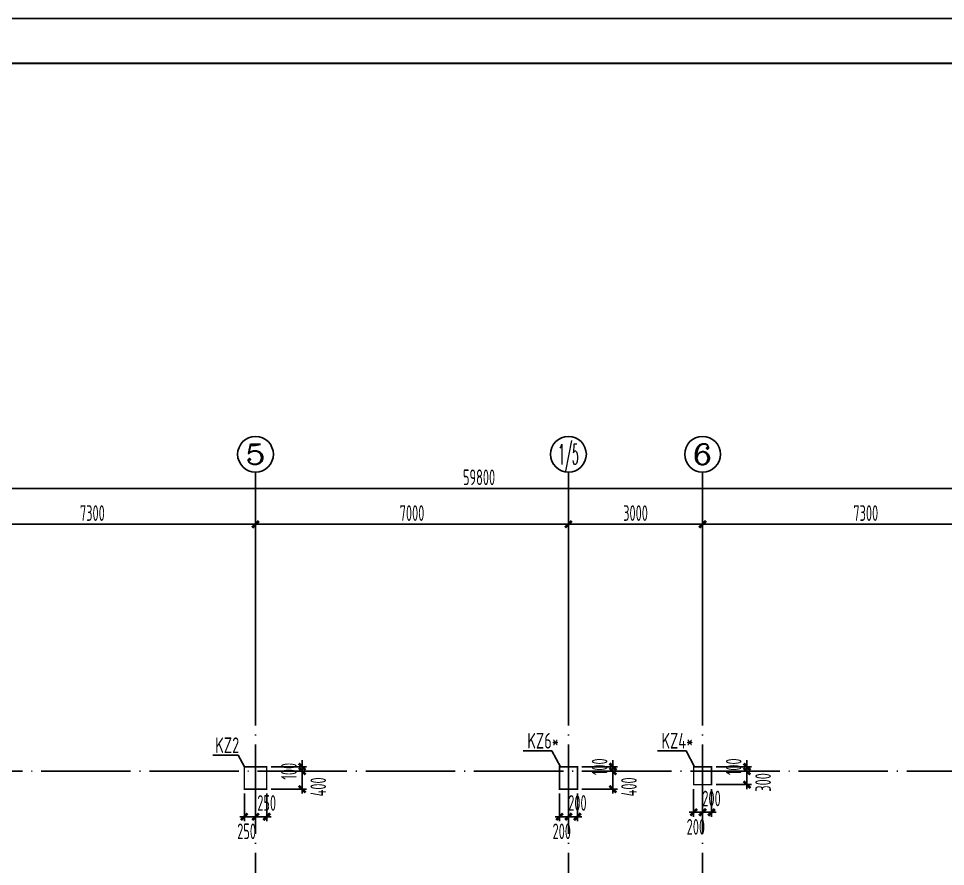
# Model space of a CAD drawing. Extents: x -472319 to -112444, y -516749 to -5704.
# Drawn here: x -397639 to -376905, y -401867 to -382915 of the extents above; entities that cross this region are included whole.
import ezdxf
from ezdxf.enums import TextEntityAlignment as Align

# ---------------------------------------------------------------- set-up
doc = ezdxf.new("R2010")
doc.units = 0
doc.header["$LTSCALE"] = 100
doc.header["$MEASUREMENT"] = 0
doc.linetypes.add('CENTER', pattern=[2, 1.25, -0.25, 0.25, -0.25])
doc.linetypes.add('DOTE', pattern=[2.42, 2, -0.2, 0.02, -0.2])
for name, color, linetype in [('AXIS', 3, 'Continuous'), ('AXIS_TEXT', 7, 'Continuous'), ('DOTE', 1, 'CENTER'), ('FRAME', 3, 'Continuous'), ('TEXT', 7, 'Continuous'), ('填充', 8, 'Continuous'), ('柱', 2, 'Continuous')]:
    doc.layers.add(name, color=color, linetype=linetype)
doc.styles.add('_TCH_AXIS', font='COMPLEX', dxfattribs={"bigfont": 'GBCBIG'})
doc.styles.add('COMPLEX', font='COMPLEX')
doc.styles.add('HZ', font='tssdeng.shx', dxfattribs={"width": 0.6, "height": 350, "bigfont": 'a.shx'})
doc.styles.add('TSSD_Dimension', font='Tssdeng.shx', dxfattribs={"width": 0.7, "bigfont": 'hztxt.shx'})
doc.dimstyles.new('DIMN', dxfattribs={"dimtxt": 350, "dimasz": 150, "dimexe": 100, "dimexo": 100, "dimgap": 75, "dimtad": 1, "dimdec": 0, "dimzin": 0, "dimdsep": 46, "dimtxsty": 'HZ', "dimblk": 'ARCHTICK', "dimcen": 0.09, "dimdle": 100, "dimclrd": 3, "dimclre": 3, "dimclrt": 7, "dimazin": 2, "dimtfac": 1, "dimtdec": 0, "dimtmove": 2, "dimatfit": 3, "dimldrblk": 'ARCHTICK', "dimfxl": 1, "dimtolj": 1, "dimtzin": 0, "dimarcsym": 0})

# ---------------------------------------------------------------- blocks, each defined once
blk = doc.blocks.new('_ArchTick')
at = {"color": 0, "linetype": 'ByBlock', "const_width": 0.4}
blk.add_lwpolyline([(-0.5, -0.5), (0.5, 0.5)], dxfattribs=at)
blk = doc.blocks.new('*D1833')
at = {"layer": 'AXIS', "color": 3, "lineweight": -2, "transparency": 16777216}
for p, q in [((-399638, -396619), (-399638, -394119)), ((-392338, -396619), (-392338, -394119)), ((-399738, -394219), (-392238, -394219))]:
    blk.add_line(p, q, dxfattribs=at)
at = {"layer": 'Defpoints', "color": 0, "transparency": 16777216}
for p in [(-392338, -394219), (-399638, -396719), (-392338, -396719)]:
    blk.add_point(p, dxfattribs=at)
at = {"layer": 'AXIS', "color": 3, "lineweight": -2, "transparency": 16777216, "xscale": 150, "yscale": 150, "zscale": 150, "rotation": 180}
blk.add_blockref('_ArchTick', (-399638, -394219), dxfattribs=at)
at = {"layer": 'AXIS', "color": 3, "lineweight": -2, "transparency": 16777216, "xscale": 150, "yscale": 150, "zscale": 150}
blk.add_blockref('_ArchTick', (-392338, -394219), dxfattribs=at)
at = {"layer": 'AXIS', "color": 7, "transparency": 16777216, "insert": (-395988, -393969), "char_height": 350, "attachment_point": 5, "style": 'HZ'}
blk.add_mtext('\\A1;7300', dxfattribs=at)
blk = doc.blocks.new('*D1834')
at = {"layer": 'AXIS', "color": 3, "lineweight": -2, "transparency": 16777216}
for p, q in [((-392338, -396619), (-392338, -394119)), ((-385338, -396619), (-385338, -394119)), ((-392438, -394219), (-385238, -394219))]:
    blk.add_line(p, q, dxfattribs=at)
at = {"layer": 'Defpoints', "color": 0, "transparency": 16777216}
for p in [(-385338, -394219), (-392338, -396719), (-385338, -396719)]:
    blk.add_point(p, dxfattribs=at)
at = {"layer": 'AXIS', "color": 3, "lineweight": -2, "transparency": 16777216, "xscale": 150, "yscale": 150, "zscale": 150, "rotation": 180}
blk.add_blockref('_ArchTick', (-392338, -394219), dxfattribs=at)
at = {"layer": 'AXIS', "color": 3, "lineweight": -2, "transparency": 16777216, "xscale": 150, "yscale": 150, "zscale": 150}
blk.add_blockref('_ArchTick', (-385338, -394219), dxfattribs=at)
at = {"layer": 'AXIS', "color": 7, "transparency": 16777216, "insert": (-388838, -393969), "char_height": 350, "attachment_point": 5, "style": 'HZ'}
blk.add_mtext('\\A1;7000', dxfattribs=at)
blk = doc.blocks.new('*D1835')
at = {"layer": 'AXIS', "color": 3, "lineweight": -2, "transparency": 16777216}
for p, q in [((-385338, -396619), (-385338, -394119)), ((-382338, -396619), (-382338, -394119)), ((-385438, -394219), (-382238, -394219))]:
    blk.add_line(p, q, dxfattribs=at)
at = {"layer": 'Defpoints', "color": 0, "transparency": 16777216}
for p in [(-382338, -394219), (-385338, -396719), (-382338, -396719)]:
    blk.add_point(p, dxfattribs=at)
at = {"layer": 'AXIS', "color": 3, "lineweight": -2, "transparency": 16777216, "xscale": 150, "yscale": 150, "zscale": 150, "rotation": 180}
blk.add_blockref('_ArchTick', (-385338, -394219), dxfattribs=at)
at = {"layer": 'AXIS', "color": 3, "lineweight": -2, "transparency": 16777216, "xscale": 150, "yscale": 150, "zscale": 150}
blk.add_blockref('_ArchTick', (-382338, -394219), dxfattribs=at)
at = {"layer": 'AXIS', "color": 7, "transparency": 16777216, "insert": (-383838, -393969), "char_height": 350, "attachment_point": 5, "style": 'HZ'}
blk.add_mtext('\\A1;3000', dxfattribs=at)
blk = doc.blocks.new('*D1836')
at = {"layer": 'AXIS', "color": 3, "lineweight": -2, "transparency": 16777216}
for p, q in [((-382338, -396619), (-382338, -394119)), ((-375038, -396619), (-375038, -394119)), ((-382438, -394219), (-374938, -394219))]:
    blk.add_line(p, q, dxfattribs=at)
at = {"layer": 'Defpoints', "color": 0, "transparency": 16777216}
for p in [(-375038, -394219), (-382338, -396719), (-375038, -396719)]:
    blk.add_point(p, dxfattribs=at)
at = {"layer": 'AXIS', "color": 3, "lineweight": -2, "transparency": 16777216, "xscale": 150, "yscale": 150, "zscale": 150, "rotation": 180}
blk.add_blockref('_ArchTick', (-382338, -394219), dxfattribs=at)
at = {"layer": 'AXIS', "color": 3, "lineweight": -2, "transparency": 16777216, "xscale": 150, "yscale": 150, "zscale": 150}
blk.add_blockref('_ArchTick', (-375038, -394219), dxfattribs=at)
at = {"layer": 'AXIS', "color": 7, "transparency": 16777216, "insert": (-378688, -393969), "char_height": 350, "attachment_point": 5, "style": 'HZ'}
blk.add_mtext('\\A1;7300', dxfattribs=at)
blk = doc.blocks.new('*D1840')
at = {"layer": 'AXIS', "color": 3, "lineweight": -2, "transparency": 16777216}
for p, q in [((-417338, -393419), (-357338, -393419)), ((-417238, -396619), (-417238, -393319)), ((-357438, -396619), (-357438, -393319))]:
    blk.add_line(p, q, dxfattribs=at)
at = {"layer": 'Defpoints', "color": 0, "transparency": 16777216}
for p in [(-357438, -393419), (-417238, -396719), (-357438, -396719)]:
    blk.add_point(p, dxfattribs=at)
at = {"layer": 'AXIS', "color": 3, "lineweight": -2, "transparency": 16777216, "xscale": 150, "yscale": 150, "zscale": 150, "rotation": 180}
blk.add_blockref('_ArchTick', (-417238, -393419), dxfattribs=at)
at = {"layer": 'AXIS', "color": 3, "lineweight": -2, "transparency": 16777216, "xscale": 150, "yscale": 150, "zscale": 150}
blk.add_blockref('_ArchTick', (-357438, -393419), dxfattribs=at)
at = {"layer": 'AXIS', "color": 7, "transparency": 16777216, "insert": (-387338, -393169), "char_height": 350, "attachment_point": 5, "style": 'HZ'}
blk.add_mtext('\\A1;59800', dxfattribs=at)
blk = doc.blocks.new('_AXISO')
blk.add_circle((0, 0), 0.5)
at = {"layer": 'AXIS_TEXT', "style": 'COMPLEX', "width": 1.041667}
blk.add_attdef('A', text='', height=0.56, dxfattribs=at).set_placement((-0.25, -0.28), (0.25, -0.28), align=Align.FIT)
blk = doc.blocks.new('*D1864')
at = {"layer": 'Defpoints', "color": 0, "transparency": 16777216}
for p in [(-392088, -399739), (-392088, -400139), (-391295, -400139)]:
    blk.add_point(p, dxfattribs=at)
at = {"layer": '填充', "color": 3, "lineweight": -2, "transparency": 16777216}
for p, q in [((-391988, -399739), (-391195, -399739)), ((-391295, -399639), (-391295, -400239)), ((-391988, -400139), (-391195, -400139))]:
    blk.add_line(p, q, dxfattribs=at)
at = {"layer": '填充', "color": 3, "lineweight": -2, "transparency": 16777216, "xscale": 150, "yscale": 150, "zscale": 150}
for p, rotation in [((-391295, -399739), 90), ((-391295, -400139), 270)]:
    blk.add_blockref('_ArchTick', p, dxfattribs=dict(at, rotation=rotation))
at = {"layer": '填充', "color": 7, "transparency": 16777216, "insert": (-390935, -400089), "char_height": 350, "attachment_point": 5, "rotation": 90, "style": 'HZ'}
blk.add_mtext('\\A1;400', dxfattribs=at)
blk = doc.blocks.new('*D1865')
at = {"layer": 'Defpoints', "color": 0, "transparency": 16777216}
for p in [(-392088, -399639), (-392088, -399739), (-391295, -399639)]:
    blk.add_point(p, dxfattribs=at)
at = {"layer": '填充', "color": 3, "lineweight": -2, "transparency": 16777216}
for p, q in [((-391295, -399639), (-391295, -399489)), ((-391988, -399639), (-391195, -399639)), ((-391988, -399739), (-391195, -399739)), ((-391295, -399739), (-391295, -399639)), ((-391295, -399739), (-391295, -399889))]:
    blk.add_line(p, q, dxfattribs=at)
at = {"layer": '填充', "color": 3, "lineweight": -2, "transparency": 16777216, "xscale": 150, "yscale": 150, "zscale": 150}
for p, rotation in [((-391295, -399639), 270), ((-391295, -399739), 90)]:
    blk.add_blockref('_ArchTick', p, dxfattribs=dict(at, rotation=rotation))
at = {"layer": '填充', "color": 7, "transparency": 16777216, "insert": (-391592, -399739), "char_height": 350, "attachment_point": 5, "rotation": 90, "style": 'HZ'}
blk.add_mtext('\\A1;100', dxfattribs=at)
blk = doc.blocks.new('*D1866')
at = {"layer": 'Defpoints', "color": 0, "transparency": 16777216}
for p in [(-392588, -400139), (-392338, -400139), (-392338, -400756)]:
    blk.add_point(p, dxfattribs=at)
at = {"layer": '填充', "color": 3, "lineweight": -2, "transparency": 16777216}
for p, q in [((-392588, -400239), (-392588, -400856)), ((-392338, -400239), (-392338, -400856)), ((-392688, -400756), (-392238, -400756))]:
    blk.add_line(p, q, dxfattribs=at)
at = {"layer": '填充', "color": 3, "lineweight": -2, "transparency": 16777216, "xscale": 150, "yscale": 150, "zscale": 150, "rotation": 180}
blk.add_blockref('_ArchTick', (-392588, -400756), dxfattribs=at)
at = {"layer": '填充', "color": 3, "lineweight": -2, "transparency": 16777216, "xscale": 150, "yscale": 150, "zscale": 150}
blk.add_blockref('_ArchTick', (-392338, -400756), dxfattribs=at)
at = {"layer": '填充', "color": 7, "transparency": 16777216, "insert": (-392538, -401082), "char_height": 350, "attachment_point": 5, "style": 'HZ'}
blk.add_mtext('\\A1;250', dxfattribs=at)
blk = doc.blocks.new('*D1867')
at = {"layer": 'Defpoints', "color": 0, "transparency": 16777216}
for p in [(-392338, -400139), (-392088, -400139), (-392338, -400756)]:
    blk.add_point(p, dxfattribs=at)
at = {"layer": '填充', "color": 3, "lineweight": -2, "transparency": 16777216}
for p, q in [((-392338, -400239), (-392338, -400856)), ((-392088, -400239), (-392088, -400856)), ((-391988, -400756), (-392438, -400756))]:
    blk.add_line(p, q, dxfattribs=at)
at = {"layer": '填充', "color": 3, "lineweight": -2, "transparency": 16777216, "xscale": 150, "yscale": 150, "zscale": 150, "rotation": 180}
blk.add_blockref('_ArchTick', (-392338, -400756), dxfattribs=at)
at = {"layer": '填充', "color": 3, "lineweight": -2, "transparency": 16777216, "xscale": 150, "yscale": 150, "zscale": 150}
blk.add_blockref('_ArchTick', (-392088, -400756), dxfattribs=at)
at = {"layer": '填充', "color": 7, "transparency": 16777216, "insert": (-392088, -400448), "char_height": 350, "attachment_point": 5, "style": 'HZ'}
blk.add_mtext('\\A1;250', dxfattribs=at)
blk = doc.blocks.new('*D1956')
at = {"layer": 'Defpoints', "color": 0, "transparency": 16777216}
for p in [(-385138, -399739), (-385138, -400139), (-384345, -400139)]:
    blk.add_point(p, dxfattribs=at)
at = {"layer": '填充', "color": 3, "lineweight": -2, "transparency": 16777216}
for p, q in [((-385038, -399739), (-384245, -399739)), ((-384345, -399639), (-384345, -400239)), ((-385038, -400139), (-384245, -400139))]:
    blk.add_line(p, q, dxfattribs=at)
at = {"layer": '填充', "color": 3, "lineweight": -2, "transparency": 16777216, "xscale": 150, "yscale": 150, "zscale": 150}
for p, rotation in [((-384345, -399739), 90), ((-384345, -400139), 270)]:
    blk.add_blockref('_ArchTick', p, dxfattribs=dict(at, rotation=rotation))
at = {"layer": '填充', "color": 7, "transparency": 16777216, "insert": (-383985, -400089), "char_height": 350, "attachment_point": 5, "rotation": 90, "style": 'HZ'}
blk.add_mtext('\\A1;400', dxfattribs=at)
blk = doc.blocks.new('*D1957')
at = {"layer": 'Defpoints', "color": 0, "transparency": 16777216}
for p in [(-385138, -399639), (-385138, -399739), (-384345, -399639)]:
    blk.add_point(p, dxfattribs=at)
at = {"layer": '填充', "color": 3, "lineweight": -2, "transparency": 16777216}
for p, q in [((-384345, -399639), (-384345, -399489)), ((-385038, -399639), (-384245, -399639)), ((-385038, -399739), (-384245, -399739)), ((-384345, -399739), (-384345, -399639)), ((-384345, -399739), (-384345, -399889))]:
    blk.add_line(p, q, dxfattribs=at)
at = {"layer": '填充', "color": 3, "lineweight": -2, "transparency": 16777216, "xscale": 150, "yscale": 150, "zscale": 150}
for p, rotation in [((-384345, -399639), 270), ((-384345, -399739), 90)]:
    blk.add_blockref('_ArchTick', p, dxfattribs=dict(at, rotation=rotation))
at = {"layer": '填充', "color": 7, "transparency": 16777216, "insert": (-384642, -399639), "char_height": 350, "attachment_point": 5, "rotation": 90, "style": 'HZ'}
blk.add_mtext('\\A1;100', dxfattribs=at)
blk = doc.blocks.new('*D1958')
at = {"layer": 'Defpoints', "color": 0, "transparency": 16777216}
for p in [(-385538, -400139), (-385338, -400139), (-385338, -400756)]:
    blk.add_point(p, dxfattribs=at)
at = {"layer": '填充', "color": 3, "lineweight": -2, "transparency": 16777216}
for p, q in [((-385538, -400239), (-385538, -400856)), ((-385338, -400239), (-385338, -400856)), ((-385638, -400756), (-385238, -400756))]:
    blk.add_line(p, q, dxfattribs=at)
at = {"layer": '填充', "color": 3, "lineweight": -2, "transparency": 16777216, "xscale": 150, "yscale": 150, "zscale": 150, "rotation": 180}
blk.add_blockref('_ArchTick', (-385538, -400756), dxfattribs=at)
at = {"layer": '填充', "color": 3, "lineweight": -2, "transparency": 16777216, "xscale": 150, "yscale": 150, "zscale": 150}
blk.add_blockref('_ArchTick', (-385338, -400756), dxfattribs=at)
at = {"layer": '填充', "color": 7, "transparency": 16777216, "insert": (-385488, -401082), "char_height": 350, "attachment_point": 5, "style": 'HZ'}
blk.add_mtext('\\A1;200', dxfattribs=at)
blk = doc.blocks.new('*D1959')
at = {"layer": 'Defpoints', "color": 0, "transparency": 16777216}
for p in [(-385338, -400139), (-385138, -400139), (-385338, -400756)]:
    blk.add_point(p, dxfattribs=at)
at = {"layer": '填充', "color": 3, "lineweight": -2, "transparency": 16777216}
for p, q in [((-385338, -400239), (-385338, -400856)), ((-385138, -400239), (-385138, -400856)), ((-385038, -400756), (-385438, -400756))]:
    blk.add_line(p, q, dxfattribs=at)
at = {"layer": '填充', "color": 3, "lineweight": -2, "transparency": 16777216, "xscale": 150, "yscale": 150, "zscale": 150, "rotation": 180}
blk.add_blockref('_ArchTick', (-385338, -400756), dxfattribs=at)
at = {"layer": '填充', "color": 3, "lineweight": -2, "transparency": 16777216, "xscale": 150, "yscale": 150, "zscale": 150}
blk.add_blockref('_ArchTick', (-385138, -400756), dxfattribs=at)
at = {"layer": '填充', "color": 7, "transparency": 16777216, "insert": (-385138, -400448), "char_height": 350, "attachment_point": 5, "style": 'HZ'}
blk.add_mtext('\\A1;200', dxfattribs=at)
blk = doc.blocks.new('*D1968')
at = {"layer": 'Defpoints', "color": 0, "transparency": 16777216}
for p in [(-382138, -399739), (-382138, -400039), (-381345, -400039)]:
    blk.add_point(p, dxfattribs=at)
at = {"layer": '填充', "color": 3, "lineweight": -2, "transparency": 16777216}
for p, q in [((-382038, -399739), (-381245, -399739)), ((-381345, -399639), (-381345, -400139)), ((-382038, -400039), (-381245, -400039))]:
    blk.add_line(p, q, dxfattribs=at)
at = {"layer": '填充', "color": 3, "lineweight": -2, "transparency": 16777216, "xscale": 150, "yscale": 150, "zscale": 150}
for p, rotation in [((-381345, -399739), 90), ((-381345, -400039), 270)]:
    blk.add_blockref('_ArchTick', p, dxfattribs=dict(at, rotation=rotation))
at = {"layer": '填充', "color": 7, "transparency": 16777216, "insert": (-380985, -399989), "char_height": 350, "attachment_point": 5, "rotation": 90, "style": 'HZ'}
blk.add_mtext('\\A1;300', dxfattribs=at)
blk = doc.blocks.new('*D1969')
at = {"layer": 'Defpoints', "color": 0, "transparency": 16777216}
for p in [(-382138, -399639), (-382138, -399739), (-381345, -399639)]:
    blk.add_point(p, dxfattribs=at)
at = {"layer": '填充', "color": 3, "lineweight": -2, "transparency": 16777216}
for p, q in [((-381345, -399639), (-381345, -399489)), ((-382038, -399639), (-381245, -399639)), ((-382038, -399739), (-381245, -399739)), ((-381345, -399739), (-381345, -399639)), ((-381345, -399739), (-381345, -399889))]:
    blk.add_line(p, q, dxfattribs=at)
at = {"layer": '填充', "color": 3, "lineweight": -2, "transparency": 16777216, "xscale": 150, "yscale": 150, "zscale": 150}
for p, rotation in [((-381345, -399639), 270), ((-381345, -399739), 90)]:
    blk.add_blockref('_ArchTick', p, dxfattribs=dict(at, rotation=rotation))
at = {"layer": '填充', "color": 7, "transparency": 16777216, "insert": (-381642, -399639), "char_height": 350, "attachment_point": 5, "rotation": 90, "style": 'HZ'}
blk.add_mtext('\\A1;100', dxfattribs=at)
blk = doc.blocks.new('*D1970')
at = {"layer": 'Defpoints', "color": 0, "transparency": 16777216}
for p in [(-382538, -400039), (-382338, -400039), (-382338, -400656)]:
    blk.add_point(p, dxfattribs=at)
at = {"layer": '填充', "color": 3, "lineweight": -2, "transparency": 16777216}
for p, q in [((-382538, -400139), (-382538, -400756)), ((-382338, -400139), (-382338, -400756)), ((-382638, -400656), (-382238, -400656))]:
    blk.add_line(p, q, dxfattribs=at)
at = {"layer": '填充', "color": 3, "lineweight": -2, "transparency": 16777216, "xscale": 150, "yscale": 150, "zscale": 150, "rotation": 180}
blk.add_blockref('_ArchTick', (-382538, -400656), dxfattribs=at)
at = {"layer": '填充', "color": 3, "lineweight": -2, "transparency": 16777216, "xscale": 150, "yscale": 150, "zscale": 150}
blk.add_blockref('_ArchTick', (-382338, -400656), dxfattribs=at)
at = {"layer": '填充', "color": 7, "transparency": 16777216, "insert": (-382488, -400982), "char_height": 350, "attachment_point": 5, "style": 'HZ'}
blk.add_mtext('\\A1;200', dxfattribs=at)
blk = doc.blocks.new('*D1971')
at = {"layer": 'Defpoints', "color": 0, "transparency": 16777216}
for p in [(-382338, -400039), (-382138, -400039), (-382338, -400656)]:
    blk.add_point(p, dxfattribs=at)
at = {"layer": '填充', "color": 3, "lineweight": -2, "transparency": 16777216}
for p, q in [((-382338, -400139), (-382338, -400756)), ((-382138, -400139), (-382138, -400756)), ((-382038, -400656), (-382438, -400656))]:
    blk.add_line(p, q, dxfattribs=at)
at = {"layer": '填充', "color": 3, "lineweight": -2, "transparency": 16777216, "xscale": 150, "yscale": 150, "zscale": 150, "rotation": 180}
blk.add_blockref('_ArchTick', (-382338, -400656), dxfattribs=at)
at = {"layer": '填充', "color": 3, "lineweight": -2, "transparency": 16777216, "xscale": 150, "yscale": 150, "zscale": 150}
blk.add_blockref('_ArchTick', (-382138, -400656), dxfattribs=at)
at = {"layer": '填充', "color": 7, "transparency": 16777216, "insert": (-382138, -400348), "char_height": 350, "attachment_point": 5, "style": 'HZ'}
blk.add_mtext('\\A1;200', dxfattribs=at)
blk = doc.blocks.new('A$C20674F94')
at = {"layer": 'FRAME'}
for p, q in [((84100, 59400), (0, 59400)), ((83100, 58400), (2500, 58400))]:
    blk.add_line(p, q, dxfattribs=at)
at = {"layer": 'FRAME', "const_width": 50}
blk.add_lwpolyline([(2500, 58400), (83100, 58400), (83100, 1000), (2500, 1000), (2500, 58400)], dxfattribs=at)

msp = doc.modelspace()

# ---------------------------------------------------------------- linework, layer by layer
at = {"layer": 'AXIS'}
for p, q in [((-392338.328, -396719.242), (-392338.328, -393054.947)), ((-385338.328, -396719.242), (-385338.328, -393054.947)), ((-382338.328, -396719.242), (-382338.328, -393054.947))]:
    msp.add_line(p, q, dxfattribs=at)
at = {"layer": 'DOTE', "linetype": 'DOTE', "ltscale": 10}
for p, q in [((-392338.328, -396719.242), (-392338.328, -415982.782)), ((-385338.328, -396719.242), (-385338.328, -408138.89)), ((-382338.328, -396719.242), (-382338.328, -415982.782)), ((-418912.147, -399738.89), (-355619.518, -399738.89))]:
    msp.add_line(p, q, dxfattribs=at)
at = {"layer": 'TEXT'}
for p, q in [((-385709.157, -399281.98), (-386349.112, -399281.98)), ((-385515.657, -399638.89), (-385709.157, -399281.98)), ((-382709.157, -399281.98), (-383349.112, -399281.98)), ((-382515.657, -399638.89), (-382709.157, -399281.98)), ((-392726.828, -399380.98), (-393291.283, -399380.98)), ((-392588.328, -399638.89), (-392726.828, -399380.98))]:
    msp.add_line(p, q, dxfattribs=at)
at = {"layer": '柱', "const_width": 35}
for points in [[(-392588.328, -399638.89), (-392088.328, -399638.89), (-392088.328, -400138.89), (-392588.328, -400138.89)], [(-385538.328, -399638.89), (-385138.328, -399638.89), (-385138.328, -400138.89), (-385538.328, -400138.89)], [(-385538.328, -400138.89), (-385138.328, -400138.89), (-385138.328, -399638.89), (-385538.328, -399638.89)], [(-382538.328, -399638.89), (-382138.328, -399638.89), (-382138.328, -400038.89), (-382538.328, -400038.89)], [(-382538.328, -400038.89), (-382138.328, -400038.89), (-382138.328, -399638.89), (-382538.328, -399638.89)]]:
    msp.add_lwpolyline(points, close=True, dxfattribs=at)

# ---------------------------------------------------------------- block references
at = {"layer": 'AXIS'}
ref = msp.add_blockref('_AXISO', (-392338.328, -392654.947), dxfattribs=dict(at, xscale=800, yscale=800, zscale=800))
ref.add_attrib('A', '5', dxfattribs={"layer": 'AXIS_TEXT', "height": 452.548, "style": '_TCH_AXIS', "width": 1.5}).set_placement((-392564.602, -392881.221), (-392112.054, -392881.221), align=Align.FIT)
ref = msp.add_blockref('_AXISO', (-385338.328, -392654.947), dxfattribs=dict(at, xscale=800, yscale=800, zscale=800))
ref.add_attrib('A', '1/5', dxfattribs={"layer": 'AXIS_TEXT', "height": 452.5483, "style": '_TCH_AXIS', "width": 0.411765}).set_placement((-385564.602, -392881.221), (-385112.054, -392881.221), align=Align.FIT)
ref = msp.add_blockref('_AXISO', (-382338.328, -392654.947), dxfattribs=dict(at, xscale=800, yscale=800, zscale=800))
ref.add_attrib('A', '6', dxfattribs={"layer": 'AXIS_TEXT', "height": 452.548, "style": '_TCH_AXIS', "width": 1.5}).set_placement((-382564.602, -392881.221), (-382112.054, -392881.221), align=Align.FIT)
at = {"layer": '填充'}
msp.add_blockref('A$C20674F94', (-426539.499, -442314.5), dxfattribs=at)

# ---------------------------------------------------------------- texts
at = {"layer": 'TEXT', "style": 'TSSD_Dimension', "width": 0.7}
for s, p in [('KZ6*', (-386258.78, -399233.789)), ('KZ4*', (-383258.78, -399233.789)), ('KZ2', (-393239.452, -399332.789))]:
    msp.add_text(s, height=350, dxfattribs=at).set_placement(p)

# ---------------------------------------------------------------- dimensions: what is measured, and where the dimension line sits
at = {"layer": 'AXIS'}
for p1, p2, distance, picture, middle in [((-417238.328, -396719.242), (-357438.328, -396719.242), 3300, '*D1840', (-387338.328, -393169.242)), ((-399638.328, -396719.242), (-392338.328, -396719.242), 2500, '*D1833', (-395988.328, -393969.242)), ((-392338.328, -396719.242), (-385338.328, -396719.242), 2500, '*D1834', (-388838.328, -393969.242)), ((-385338.328, -396719.242), (-382338.328, -396719.242), 2500, '*D1835', (-383838.328, -393969.242)), ((-382338.328, -396719.242), (-375038.328, -396719.242), 2500, '*D1836', (-378688.328, -393969.242))]:
    dim = msp.add_aligned_dim(p1=p1, p2=p2, distance=distance, dimstyle='DIMN', dxfattribs=at)
    dim.commit()
    dim.dimension.update_dxf_attribs({"geometry": picture, "text_midpoint": middle})
at = {"layer": '填充', "color": 7}
for base, p1, p2, picture, middle in [((-384345, -399638.89), (-385138.328, -399738.89), (-385138.328, -399638.89), '*D1957', (-384641.664, -399638.89)), ((-381345, -399638.89), (-382138.328, -399738.89), (-382138.328, -399638.89), '*D1969', (-381641.664, -399638.89)), ((-391295, -399638.89), (-392088.328, -399738.89), (-392088.328, -399638.89), '*D1865', (-391591.664, -399738.89)), ((-391295, -400138.89), (-392088.328, -399738.89), (-392088.328, -400138.89), '*D1864', (-390935.5, -400088.89)), ((-384345, -400138.89), (-385138.328, -399738.89), (-385138.328, -400138.89), '*D1956', (-383985.5, -400088.89)), ((-381345, -400038.89), (-382138.328, -399738.89), (-382138.328, -400038.89), '*D1968', (-380985.5, -399988.89))]:
    dim = msp.add_linear_dim(base=base, p1=p1, p2=p2, angle=90, dimstyle='DIMN', override={"dimfxl": 100}, dxfattribs=at)
    dim.commit()
    dim.dimension.update_dxf_attribs({"geometry": picture, "text_midpoint": middle, "dimtype": 160})
for base, p1, p2, picture, middle in [((-392338.328, -400756), (-392588.328, -400138.89), (-392338.328, -400138.89), '*D1866', (-392538.328, -401082)), ((-392338.328, -400756), (-392088.328, -400138.89), (-392338.328, -400138.89), '*D1867', (-392088.328, -400448)), ((-385338.328, -400756), (-385538.328, -400138.89), (-385338.328, -400138.89), '*D1958', (-385488.328, -401082)), ((-385338.328, -400756), (-385138.328, -400138.89), (-385338.328, -400138.89), '*D1959', (-385138.328, -400448)), ((-382338.328, -400656), (-382538.328, -400038.89), (-382338.328, -400038.89), '*D1970', (-382488.328, -400982)), ((-382338.328, -400656), (-382138.328, -400038.89), (-382338.328, -400038.89), '*D1971', (-382138.328, -400348))]:
    dim = msp.add_linear_dim(base=base, p1=p1, p2=p2, dimstyle='DIMN', override={"dimfxl": 100}, dxfattribs=at)
    dim.commit()
    dim.dimension.update_dxf_attribs({"geometry": picture, "text_midpoint": middle, "dimtype": 160})

doc.saveas('drawing.dxf')
